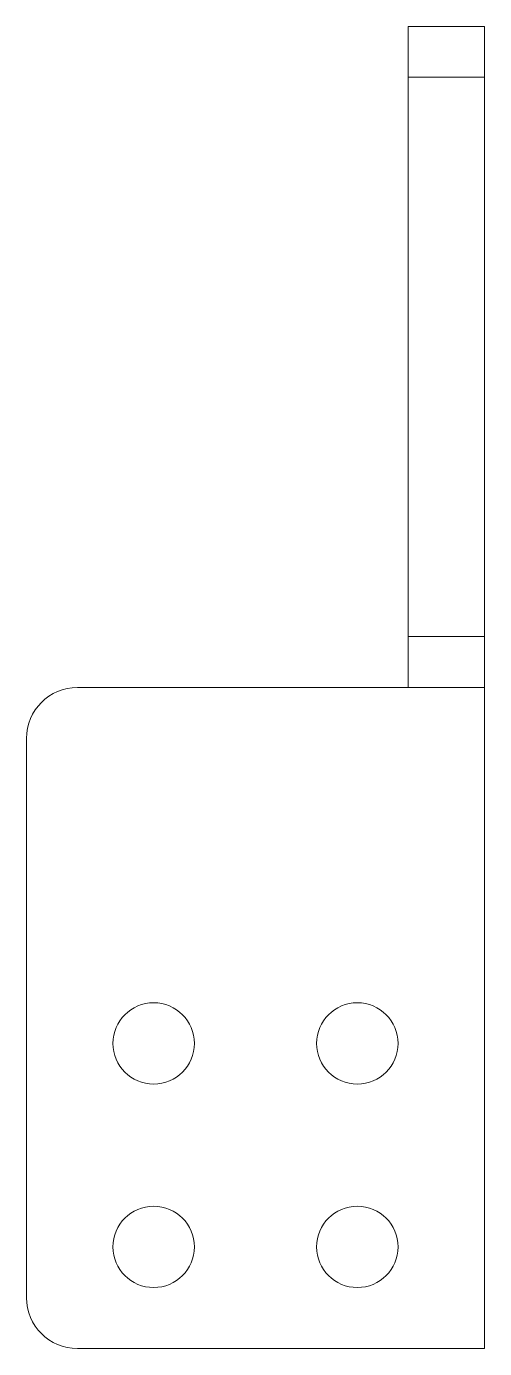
# Paper-space layout '_右视' of a CAD drawing. Header units: millimetres. Extents: x -18 to 0, y 0 to 52.
import ezdxf

# ---------------------------------------------------------------- set-up
doc = ezdxf.new("R2010")
doc.units = ezdxf.units.MM

psp = doc.layouts.new('_右视')

# ---------------------------------------------------------------- linework, layer by layer
at = {"color": 7, "linetype": 'Continuous', "lineweight": 15}
for p, q in [((-3, 26), (-3, 52)), ((-3, 52), (0, 52)), ((0, 0), (0, 52)), ((0, 50), (-3, 50)), ((-3, 28), (0, 28)), ((-16, 26), (0, 26)), ((-18, 2), (-18, 24)), ((-16, 0), (0, 0))]:
    psp.add_line(p, q, dxfattribs=at)
for centre in [(-13, 12), (-5, 12), (-13, 4), (-5, 4)]:
    psp.add_circle(centre, 1.6, dxfattribs=at)
for centre, start, end in [((-16, 24), 90, 180), ((-16, 2), 180, 270)]:
    psp.add_arc(centre, 2, start, end, dxfattribs=at)

doc.saveas('drawing.dxf')
